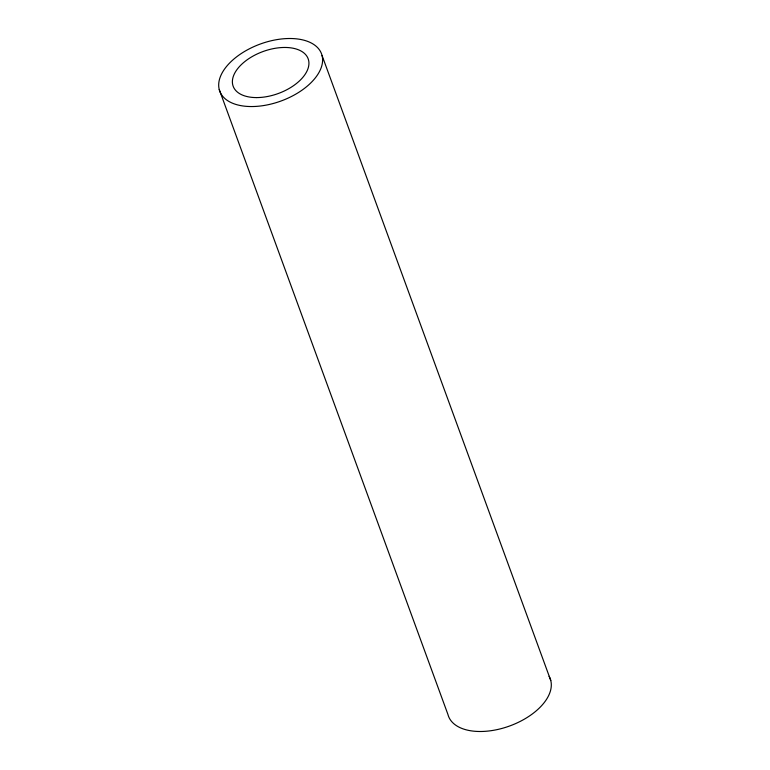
<?xml version="1.0" encoding="UTF-8"?>
<svg xmlns="http://www.w3.org/2000/svg" width="770" height="770" viewBox="0 0 770 770"><rect width="100%" height="100%" fill="white"/><g stroke="black" fill="none" stroke-linecap="round" stroke-linejoin="round"><path stroke-width="1.16" d="M322.072 55.565A54.208 30.319 -20.1 0 1 251.405 106.549A54.208 30.319 -20.1 0 1 238.469 55.459A54.208 30.319 -20.1 0 1 322.072 55.565L550.771 680.516M219.229 89.484L447.928 714.435A54.208 30.319 -20.1 0 0 510.645 725.619A54.208 30.319 -20.1 0 0 549.087 676.31M256.468 97.588A39.944 22.34 -20.1 0 0 308.539 60.022A39.944 22.34 -20.1 0 0 246.939 59.954A39.944 22.34 -20.1 0 0 256.468 97.588"/></g></svg>
